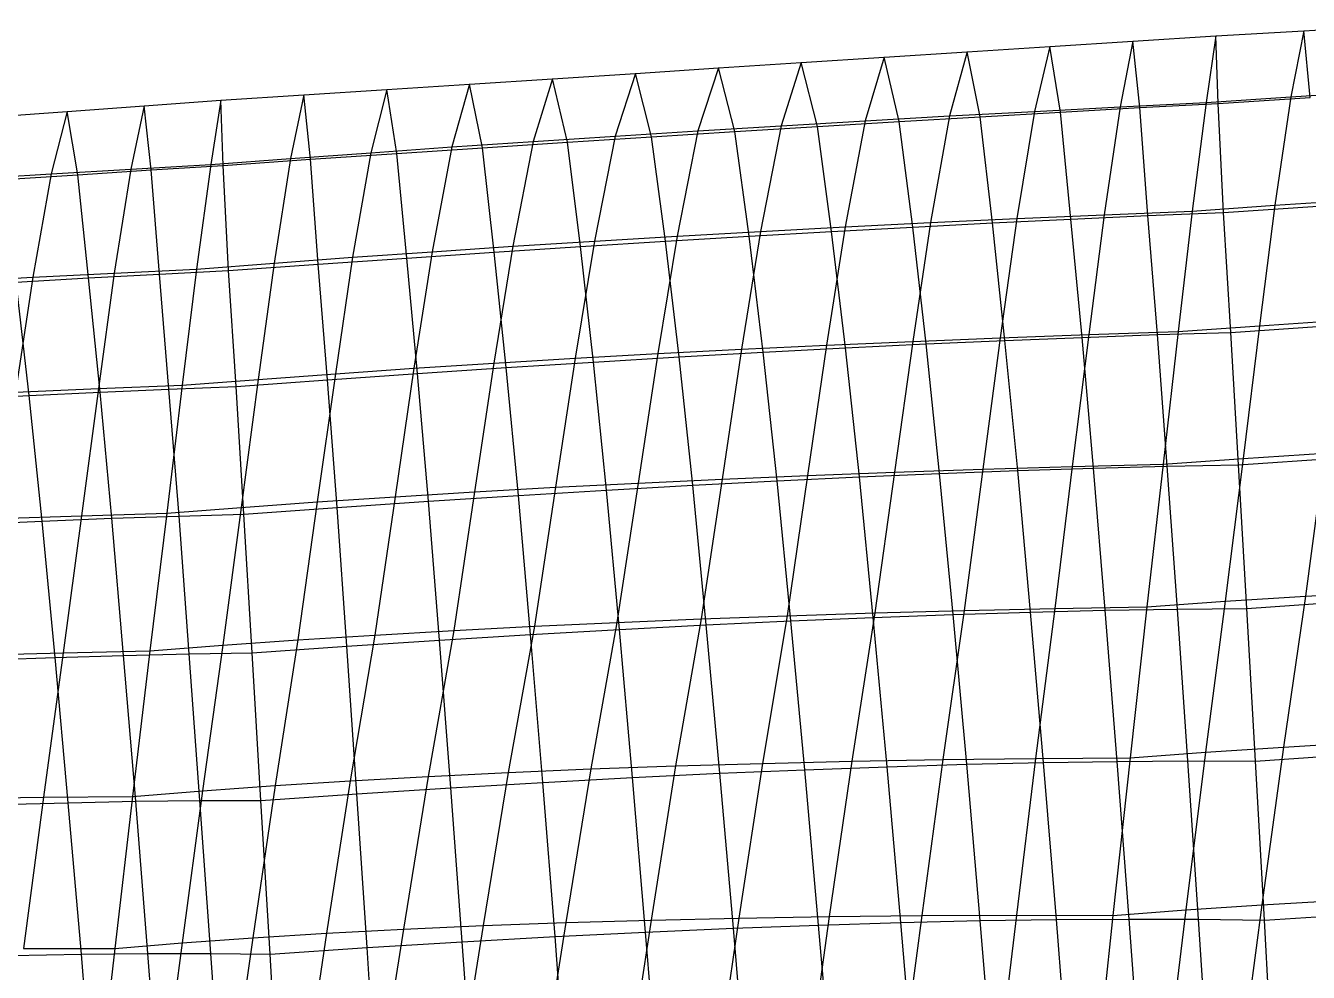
# Model space of a CAD drawing. Extents: x -429 to 429, y -1 to 209.
# Drawn here: x -325.05 to -304.12, y 186.26 to 201.71 of the extents above; entities that cross this region are included whole.
import ezdxf

# ---------------------------------------------------------------- set-up
doc = ezdxf.new("R2010")
doc.units = 0

msp = doc.modelspace()

# ---------------------------------------------------------------- linework, layer by layer
at = {"layer": 'default', "color": 5, "linetype": 'CONTINUOUS'}
for p, q in [((-305.632, 201.542, 99.933), (-304.197, 201.625, 98.876)), ((-304.197, 201.625, 98.876), (-304.407, 200.546, 98.68)), ((-304.197, 201.625, 98.876), (-302.763, 201.708, 97.82)), ((-309.69, 201.279, 103.224), (-308.338, 201.367, 102.127)), ((-308.338, 201.367, 102.127), (-308.591, 200.309, 101.881)), ((-308.338, 201.367, 102.127), (-306.985, 201.455, 101.03)), ((-306.985, 201.455, 101.03), (-307.195, 200.382, 100.838)), ((-306.985, 201.455, 101.03), (-305.632, 201.542, 99.933)), ((-305.632, 201.542, 99.933), (-305.79, 200.452, 99.807)), ((-305.632, 201.542, 99.933), (-305.79, 200.452, 99.807)), ((-312.396, 201.104, 105.418), (-311.043, 201.192, 104.321)), ((-311.043, 201.192, 104.321), (-311.355, 200.156, 104.004)), ((-311.043, 201.192, 104.321), (-309.69, 201.279, 103.224)), ((-309.69, 201.279, 103.224), (-309.978, 200.234, 102.936)), ((-316.454, 200.842, 108.708), (-315.101, 200.929, 107.611)), ((-315.101, 200.929, 107.611), (-315.431, 199.907, 107.281)), ((-315.101, 200.929, 107.611), (-313.749, 201.017, 106.514)), ((-313.749, 201.017, 106.514), (-314.082, 199.992, 106.176)), ((-313.749, 201.017, 106.514), (-312.396, 201.104, 105.418)), ((-312.396, 201.104, 105.418), (-312.723, 200.075, 105.084)), ((-319.159, 200.667, 110.902), (-317.807, 200.754, 109.805)), ((-317.807, 200.754, 109.805), (-318.1, 199.728, 109.526)), ((-317.807, 200.754, 109.805), (-316.454, 200.842, 108.708)), ((-316.454, 200.842, 108.708), (-316.77, 199.818, 108.397)), ((-321.865, 200.492, 113.096), (-320.512, 200.579, 111.999)), ((-320.512, 200.579, 111.999), (-320.729, 199.539, 111.818)), ((-320.512, 200.579, 111.999), (-319.159, 200.667, 110.902)), ((-319.159, 200.667, 110.902), (-319.419, 199.635, 110.666)), ((-305.79, 200.452, 99.807), (-304.407, 200.546, 98.68)), ((-304.407, 200.546, 98.68), (-304.668, 198.777, 98.469)), ((-304.407, 200.546, 98.68), (-303.014, 200.638, 97.566)), ((-325.628, 200.216, 116.502), (-324.374, 200.308, 115.366)), ((-324.374, 200.308, 115.366), (-324.636, 199.289, 115.139)), ((-324.374, 200.308, 115.366), (-323.119, 200.4, 114.231)), ((-323.119, 200.4, 114.231), (-323.337, 199.366, 114.054)), ((-323.119, 200.4, 114.231), (-321.865, 200.492, 113.096)), ((-321.865, 200.492, 113.096), (-322.028, 199.441, 112.981)), ((-321.865, 200.492, 113.096), (-322.028, 199.441, 112.981)), ((-309.978, 200.234, 102.936), (-308.591, 200.309, 101.881)), ((-308.591, 200.309, 101.881), (-308.879, 198.56, 101.638)), ((-308.591, 200.309, 101.881), (-307.195, 200.382, 100.838)), ((-307.195, 200.382, 100.838), (-307.456, 198.623, 100.628)), ((-307.195, 200.382, 100.838), (-305.79, 200.452, 99.807)), ((-305.79, 200.452, 99.807), (-306.019, 198.682, 99.639)), ((-305.79, 200.452, 99.807), (-306.019, 198.682, 99.639)), ((-312.723, 200.075, 105.084), (-311.355, 200.156, 104.004)), ((-311.355, 200.156, 104.004), (-311.681, 198.423, 103.719)), ((-311.355, 200.156, 104.004), (-309.978, 200.234, 102.936)), ((-309.978, 200.234, 102.936), (-310.287, 198.493, 102.669)), ((-316.77, 199.818, 108.397), (-315.431, 199.907, 107.281)), ((-315.431, 199.907, 107.281), (-315.77, 198.191, 106.991)), ((-315.431, 199.907, 107.281), (-314.082, 199.992, 106.176)), ((-314.082, 199.992, 106.176), (-314.423, 198.272, 105.881)), ((-314.082, 199.992, 106.176), (-312.723, 200.075, 105.084)), ((-312.723, 200.075, 105.084), (-313.059, 198.35, 104.79)), ((-319.419, 199.635, 110.666), (-318.1, 199.728, 109.526)), ((-318.1, 199.728, 109.526), (-318.417, 198.019, 109.27)), ((-318.1, 199.728, 109.526), (-316.77, 199.818, 108.397)), ((-316.77, 199.818, 108.397), (-317.102, 198.107, 108.121)), ((-322.028, 199.441, 112.981), (-320.729, 199.539, 111.818)), ((-320.729, 199.539, 111.818), (-320.998, 197.832, 111.624)), ((-320.729, 199.539, 111.818), (-319.419, 199.635, 110.666)), ((-319.419, 199.635, 110.666), (-319.716, 197.927, 110.438)), ((-325.926, 199.21, 116.236), (-324.636, 199.289, 115.139)), ((-324.636, 199.289, 115.139), (-324.934, 197.604, 114.918)), ((-324.636, 199.289, 115.139), (-323.337, 199.366, 114.054)), ((-323.337, 199.366, 114.054), (-323.606, 197.67, 113.864)), ((-323.337, 199.366, 114.054), (-322.028, 199.441, 112.981)), ((-322.028, 199.441, 112.981), (-322.263, 197.733, 112.829)), ((-322.028, 199.441, 112.981), (-322.263, 197.733, 112.829)), ((-304.668, 198.777, 98.469), (-303.301, 198.868, 97.318)), ((-308.879, 198.56, 101.638), (-307.456, 198.623, 100.628)), ((-307.456, 198.623, 100.628), (-307.706, 196.668, 100.445)), ((-307.456, 198.623, 100.628), (-306.019, 198.682, 99.639)), ((-306.019, 198.682, 99.639), (-306.245, 196.718, 99.489)), ((-306.019, 198.682, 99.639), (-306.245, 196.718, 99.489)), ((-306.019, 198.682, 99.639), (-304.668, 198.777, 98.469)), ((-304.668, 198.777, 98.469), (-304.92, 196.811, 98.284)), ((-313.059, 198.35, 104.79), (-311.681, 198.423, 103.719)), ((-311.681, 198.423, 103.719), (-311.982, 196.494, 103.477)), ((-311.681, 198.423, 103.719), (-310.287, 198.493, 102.669)), ((-310.287, 198.493, 102.669), (-310.576, 196.556, 102.44)), ((-310.287, 198.493, 102.669), (-308.879, 198.56, 101.638)), ((-308.879, 198.56, 101.638), (-309.15, 196.614, 101.429)), ((-315.77, 198.191, 106.991), (-314.423, 198.272, 105.881)), ((-314.423, 198.272, 105.881), (-314.737, 196.355, 105.631)), ((-314.423, 198.272, 105.881), (-313.059, 198.35, 104.79)), ((-313.059, 198.35, 104.79), (-313.369, 196.427, 104.541)), ((-319.716, 197.927, 110.438), (-318.417, 198.019, 109.27)), ((-318.417, 198.019, 109.27), (-318.715, 196.116, 109.052)), ((-318.417, 198.019, 109.27), (-317.102, 198.107, 108.121)), ((-317.102, 198.107, 108.121), (-317.41, 196.2, 107.887)), ((-317.102, 198.107, 108.121), (-315.77, 198.191, 106.991)), ((-315.77, 198.191, 106.991), (-316.084, 196.28, 106.746)), ((-322.263, 197.733, 112.829), (-320.998, 197.832, 111.624)), ((-320.998, 197.832, 111.624), (-321.259, 195.935, 111.456)), ((-320.998, 197.832, 111.624), (-319.716, 197.927, 110.438)), ((-319.716, 197.927, 110.438), (-319.998, 196.028, 110.242)), ((-326.246, 197.534, 115.991), (-324.934, 197.604, 114.918)), ((-324.934, 197.604, 114.918), (-325.215, 195.729, 114.727)), ((-324.934, 197.604, 114.918), (-323.606, 197.67, 113.864)), ((-323.606, 197.67, 113.864), (-323.865, 195.786, 113.697)), ((-323.606, 197.67, 113.864), (-322.263, 197.733, 112.829)), ((-322.263, 197.733, 112.829), (-322.497, 195.839, 112.693)), ((-322.263, 197.733, 112.829), (-322.497, 195.839, 112.693)), ((-306.245, 196.718, 99.489), (-304.92, 196.811, 98.284)), ((-304.92, 196.811, 98.284), (-305.188, 194.645, 98.094)), ((-304.92, 196.811, 98.284), (-303.574, 196.9, 97.104)), ((-311.982, 196.494, 103.477), (-310.576, 196.556, 102.44)), ((-310.576, 196.556, 102.44), (-310.875, 194.422, 102.212)), ((-310.576, 196.556, 102.44), (-309.15, 196.614, 101.429)), ((-309.15, 196.614, 101.429), (-309.435, 194.471, 101.218)), ((-309.15, 196.614, 101.429), (-307.706, 196.668, 100.445)), ((-307.706, 196.668, 100.445), (-307.973, 194.515, 100.256)), ((-307.706, 196.668, 100.445), (-306.245, 196.718, 99.489)), ((-306.245, 196.718, 99.489), (-306.49, 194.553, 99.328)), ((-306.245, 196.718, 99.489), (-306.49, 194.553, 99.328)), ((-316.084, 196.28, 106.746), (-314.737, 196.355, 105.631)), ((-314.737, 196.355, 105.631), (-315.059, 194.244, 105.386)), ((-314.737, 196.355, 105.631), (-313.369, 196.427, 104.541)), ((-313.369, 196.427, 104.541), (-313.688, 194.308, 104.296)), ((-313.369, 196.427, 104.541), (-311.982, 196.494, 103.477)), ((-311.982, 196.494, 103.477), (-312.293, 194.367, 103.238)), ((-319.998, 196.028, 110.242), (-318.715, 196.116, 109.052)), ((-318.715, 196.116, 109.052), (-319.023, 194.02, 108.836)), ((-318.715, 196.116, 109.052), (-317.41, 196.2, 107.887)), ((-317.41, 196.2, 107.887), (-317.727, 194.099, 107.657)), ((-317.41, 196.2, 107.887), (-316.084, 196.28, 106.746)), ((-316.084, 196.28, 106.746), (-316.406, 194.174, 106.506)), ((-322.497, 195.839, 112.693), (-321.259, 195.935, 111.456)), ((-321.259, 195.935, 111.456), (-321.536, 193.845, 111.283)), ((-321.259, 195.935, 111.456), (-319.998, 196.028, 110.242)), ((-319.998, 196.028, 110.242), (-320.293, 193.935, 110.045)), ((-325.215, 195.729, 114.727), (-323.865, 195.786, 113.697)), ((-323.865, 195.786, 113.697), (-324.141, 193.71, 113.525)), ((-323.865, 195.786, 113.697), (-322.497, 195.839, 112.693)), ((-322.497, 195.839, 112.693), (-322.75, 193.751, 112.548)), ((-322.497, 195.839, 112.693), (-322.75, 193.751, 112.548)), ((-306.49, 194.553, 99.328), (-305.188, 194.645, 98.094)), ((-305.188, 194.645, 98.094), (-305.477, 192.314, 97.89)), ((-305.188, 194.645, 98.094), (-303.859, 194.731, 96.89)), ((-303.859, 194.731, 96.89), (-304.166, 192.397, 96.661)), ((-310.875, 194.422, 102.212), (-309.435, 194.471, 101.218)), ((-309.435, 194.471, 101.218), (-309.739, 192.163, 100.992)), ((-309.435, 194.471, 101.218), (-307.973, 194.515, 100.256)), ((-307.973, 194.515, 100.256), (-308.259, 192.197, 100.053)), ((-307.973, 194.515, 100.256), (-306.49, 194.553, 99.328)), ((-306.49, 194.553, 99.328), (-306.756, 192.224, 99.154)), ((-306.49, 194.553, 99.328), (-306.756, 192.224, 99.154)), ((-316.406, 194.174, 106.506), (-315.059, 194.244, 105.386)), ((-315.059, 194.244, 105.386), (-315.403, 191.97, 105.127)), ((-315.059, 194.244, 105.386), (-313.688, 194.308, 104.296)), ((-313.688, 194.308, 104.296), (-314.028, 192.027, 104.037)), ((-313.688, 194.308, 104.296), (-312.293, 194.367, 103.238)), ((-312.293, 194.367, 103.238), (-312.624, 192.078, 102.984)), ((-312.293, 194.367, 103.238), (-310.875, 194.422, 102.212)), ((-310.875, 194.422, 102.212), (-311.195, 192.124, 101.969)), ((-320.293, 193.935, 110.045), (-319.023, 194.02, 108.836)), ((-319.023, 194.02, 108.836), (-319.355, 191.763, 108.608)), ((-319.023, 194.02, 108.836), (-317.727, 194.099, 107.657)), ((-317.727, 194.099, 107.657), (-318.067, 191.838, 107.413)), ((-317.727, 194.099, 107.657), (-316.406, 194.174, 106.506)), ((-316.406, 194.174, 106.506), (-316.75, 191.907, 106.252)), ((-322.75, 193.751, 112.548), (-321.536, 193.845, 111.283)), ((-321.536, 193.845, 111.283), (-321.834, 191.596, 111.097)), ((-321.536, 193.845, 111.283), (-320.293, 193.935, 110.045)), ((-320.293, 193.935, 110.045), (-320.61, 191.682, 109.836)), ((-325.509, 193.663, 114.535), (-324.141, 193.71, 113.525)), ((-324.141, 193.71, 113.525), (-324.437, 191.475, 113.341)), ((-324.141, 193.71, 113.525), (-322.75, 193.751, 112.548)), ((-322.75, 193.751, 112.548), (-323.024, 191.504, 112.39)), ((-322.75, 193.751, 112.548), (-323.024, 191.504, 112.39)), ((-305.477, 192.314, 97.89), (-304.166, 192.397, 96.661)), ((-304.166, 192.397, 96.661), (-304.526, 189.935, 96.38)), ((-304.166, 192.397, 96.661), (-302.824, 192.475, 95.466)), ((-311.195, 192.124, 101.969), (-309.739, 192.163, 100.992)), ((-309.739, 192.163, 100.992), (-310.088, 189.73, 100.709)), ((-309.739, 192.163, 100.992), (-308.259, 192.197, 100.053)), ((-308.259, 192.197, 100.053), (-308.573, 189.749, 99.818)), ((-308.259, 192.197, 100.053), (-306.756, 192.224, 99.154)), ((-306.756, 192.224, 99.154), (-307.029, 189.761, 98.978)), ((-306.756, 192.224, 99.154), (-307.029, 189.761, 98.978)), ((-306.756, 192.224, 99.154), (-305.477, 192.314, 97.89)), ((-305.477, 192.314, 97.89), (-305.799, 189.852, 97.658)), ((-316.75, 191.907, 106.252), (-315.403, 191.97, 105.127)), ((-315.403, 191.97, 105.127), (-315.83, 189.577, 104.774)), ((-315.403, 191.97, 105.127), (-314.028, 192.027, 104.037)), ((-314.028, 192.027, 104.037), (-314.446, 189.626, 103.685)), ((-314.028, 192.027, 104.037), (-312.624, 192.078, 102.984)), ((-312.624, 192.078, 102.984), (-313.026, 189.668, 102.644)), ((-312.624, 192.078, 102.984), (-311.195, 192.124, 101.969)), ((-311.195, 192.124, 101.969), (-311.573, 189.703, 101.652)), ((-320.61, 191.682, 109.836), (-319.355, 191.763, 108.608)), ((-319.355, 191.763, 108.608), (-319.754, 189.385, 108.312)), ((-319.355, 191.763, 108.608), (-318.067, 191.838, 107.413)), ((-318.067, 191.838, 107.413), (-318.485, 189.456, 107.089)), ((-318.067, 191.838, 107.413), (-316.75, 191.907, 106.252)), ((-316.75, 191.907, 106.252), (-317.177, 189.52, 105.909)), ((-323.024, 191.504, 112.39), (-321.834, 191.596, 111.097)), ((-321.834, 191.596, 111.097), (-322.166, 189.221, 110.885)), ((-321.834, 191.596, 111.097), (-320.61, 191.682, 109.836)), ((-320.61, 191.682, 109.836), (-320.982, 189.306, 109.578)), ((-325.825, 191.439, 114.329), (-324.437, 191.475, 113.341)), ((-324.437, 191.475, 113.341), (-324.762, 189.115, 113.126)), ((-324.437, 191.475, 113.341), (-323.024, 191.504, 112.39)), ((-323.024, 191.504, 112.39), (-323.307, 189.129, 112.231)), ((-323.024, 191.504, 112.39), (-323.307, 189.129, 112.231)), ((-307.029, 189.761, 98.978), (-305.799, 189.852, 97.658)), ((-305.799, 189.852, 97.658), (-306.12, 187.277, 97.435)), ((-305.799, 189.852, 97.658), (-304.526, 189.935, 96.38)), ((-304.526, 189.935, 96.38), (-304.879, 187.359, 96.116)), ((-304.526, 189.935, 96.38), (-303.21, 190.011, 95.145)), ((-315.83, 189.577, 104.774), (-314.446, 189.626, 103.685)), ((-314.446, 189.626, 103.685), (-314.846, 187.112, 103.361)), ((-314.446, 189.626, 103.685), (-313.026, 189.668, 102.644)), ((-313.026, 189.668, 102.644), (-313.413, 187.144, 102.33)), ((-313.026, 189.668, 102.644), (-311.573, 189.703, 101.652)), ((-311.573, 189.703, 101.652), (-311.94, 187.168, 101.356)), ((-311.573, 189.703, 101.652), (-310.088, 189.73, 100.709)), ((-310.088, 189.73, 100.709), (-310.43, 187.184, 100.443)), ((-310.088, 189.73, 100.709), (-308.573, 189.749, 99.818)), ((-308.573, 189.749, 99.818), (-308.886, 187.19, 99.591)), ((-308.573, 189.749, 99.818), (-307.029, 189.761, 98.978)), ((-307.029, 189.761, 98.978), (-307.31, 187.188, 98.802)), ((-307.029, 189.761, 98.978), (-307.31, 187.188, 98.802)), ((-319.754, 189.385, 108.312), (-318.485, 189.456, 107.089)), ((-318.485, 189.456, 107.089), (-318.888, 186.962, 106.791)), ((-318.485, 189.456, 107.089), (-317.177, 189.52, 105.909)), ((-317.177, 189.52, 105.909), (-317.586, 187.021, 105.594)), ((-317.177, 189.52, 105.909), (-315.83, 189.577, 104.774)), ((-315.83, 189.577, 104.774), (-316.238, 187.071, 104.45)), ((-323.307, 189.129, 112.231), (-322.166, 189.221, 110.885)), ((-322.166, 189.221, 110.885), (-322.498, 186.737, 110.682)), ((-322.166, 189.221, 110.885), (-320.982, 189.306, 109.578)), ((-320.982, 189.306, 109.578), (-321.346, 186.821, 109.337)), ((-320.982, 189.306, 109.578), (-319.754, 189.385, 108.312)), ((-319.754, 189.385, 108.312), (-320.142, 186.896, 108.04)), ((-326.187, 189.094, 114.071), (-324.762, 189.115, 113.126)), ((-324.762, 189.115, 113.126), (-325.086, 186.648, 112.92)), ((-324.762, 189.115, 113.126), (-323.307, 189.129, 112.231)), ((-323.307, 189.129, 112.231), (-323.596, 186.646, 112.072)), ((-323.307, 189.129, 112.231), (-323.596, 186.646, 112.072)), ((-306.12, 187.277, 97.435), (-304.879, 187.359, 96.116)), ((-304.879, 187.359, 96.116), (-305.232, 184.719, 95.859)), ((-304.879, 187.359, 96.116), (-303.586, 187.433, 94.848)), ((-316.238, 187.071, 104.45), (-314.846, 187.112, 103.361)), ((-314.846, 187.112, 103.361), (-315.241, 184.535, 103.049)), ((-314.846, 187.112, 103.361), (-313.413, 187.144, 102.33)), ((-313.413, 187.144, 102.33), (-313.794, 184.558, 102.025)), ((-313.413, 187.144, 102.33), (-311.94, 187.168, 101.356)), ((-311.94, 187.168, 101.356), (-312.303, 184.571, 101.068)), ((-311.94, 187.168, 101.356), (-310.43, 187.184, 100.443)), ((-310.43, 187.184, 100.443), (-310.771, 184.574, 100.181)), ((-310.43, 187.184, 100.443), (-308.886, 187.19, 99.591)), ((-308.886, 187.19, 99.591), (-309.201, 184.567, 99.366)), ((-308.886, 187.19, 99.591), (-307.31, 187.188, 98.802)), ((-307.31, 187.188, 98.802), (-307.596, 184.55, 98.623)), ((-307.31, 187.188, 98.802), (-307.596, 184.55, 98.623)), ((-307.31, 187.188, 98.802), (-306.12, 187.277, 97.435)), ((-306.12, 187.277, 97.435), (-306.445, 184.639, 97.214)), ((-320.142, 186.896, 108.04), (-318.888, 186.962, 106.791)), ((-318.888, 186.962, 106.791), (-319.287, 184.407, 106.504)), ((-318.888, 186.962, 106.791), (-317.586, 187.021, 105.594)), ((-317.586, 187.021, 105.594), (-317.991, 184.459, 105.291)), ((-317.586, 187.021, 105.594), (-316.238, 187.071, 104.45)), ((-316.238, 187.071, 104.45), (-316.641, 184.502, 104.139)), ((-323.596, 186.646, 112.072), (-322.498, 186.737, 110.682)), ((-322.498, 186.737, 110.682), (-322.833, 184.192, 110.481)), ((-322.498, 186.737, 110.682), (-321.346, 186.821, 109.337)), ((-321.346, 186.821, 109.337), (-321.711, 184.273, 109.102)), ((-321.346, 186.821, 109.337), (-320.142, 186.896, 108.04)), ((-320.142, 186.896, 108.04), (-320.528, 184.345, 107.775)), ((-325.086, 186.648, 112.92), (-323.596, 186.646, 112.072)), ((-323.596, 186.646, 112.072), (-323.892, 184.102, 111.911)), ((-323.596, 186.646, 112.072), (-323.892, 184.102, 111.911))]:
    msp.add_line(p, q, dxfattribs=at)
at = {"layer": 'default', "color": 3, "linetype": 'CONTINUOUS'}
for p, q in [((-305.632, 201.542, 99.933), (-304.197, 201.625, 98.876)), ((-304.197, 201.625, 98.876), (-302.763, 201.708, 97.82)), ((-304.093, 200.535, 99.102), (-304.197, 201.625, 98.876)), ((-309.69, 201.279, 103.224), (-308.338, 201.367, 102.127)), ((-308.338, 201.367, 102.127), (-306.985, 201.455, 101.03)), ((-308.168, 200.298, 102.413), (-308.338, 201.367, 102.127)), ((-306.985, 201.455, 101.03), (-305.632, 201.542, 99.933)), ((-306.874, 200.37, 101.246), (-306.985, 201.455, 101.03)), ((-305.594, 200.44, 100.064), (-305.632, 201.542, 99.933)), ((-305.594, 200.44, 100.064), (-305.632, 201.542, 99.933)), ((-312.396, 201.104, 105.418), (-311.043, 201.192, 104.321)), ((-311.043, 201.192, 104.321), (-309.69, 201.279, 103.224)), ((-310.796, 200.145, 104.7), (-311.043, 201.192, 104.321)), ((-309.475, 200.222, 103.564), (-309.69, 201.279, 103.224)), ((-316.454, 200.842, 108.708), (-315.101, 200.929, 107.611)), ((-315.101, 200.929, 107.611), (-313.749, 201.017, 106.514)), ((-314.838, 199.895, 108.016), (-315.101, 200.929, 107.611)), ((-313.749, 201.017, 106.514), (-312.396, 201.104, 105.418)), ((-313.478, 199.981, 106.926), (-313.749, 201.017, 106.514)), ((-312.131, 200.064, 105.821), (-312.396, 201.104, 105.418)), ((-319.159, 200.667, 110.902), (-317.807, 200.754, 109.805)), ((-317.807, 200.754, 109.805), (-316.454, 200.842, 108.708)), ((-317.597, 199.716, 110.146), (-317.807, 200.754, 109.805)), ((-316.211, 199.807, 109.089), (-316.454, 200.842, 108.708)), ((-321.865, 200.492, 113.096), (-320.512, 200.579, 111.999)), ((-320.512, 200.579, 111.999), (-319.159, 200.667, 110.902)), ((-320.405, 199.527, 112.212), (-320.512, 200.579, 111.999)), ((-318.995, 199.623, 111.187), (-319.159, 200.667, 110.902)), ((-305.594, 200.44, 100.064), (-304.093, 200.535, 99.102)), ((-325.628, 200.216, 116.502), (-324.374, 200.308, 115.366)), ((-324.374, 200.308, 115.366), (-323.119, 200.4, 114.231)), ((-324.199, 199.276, 115.633), (-324.374, 200.308, 115.366)), ((-323.119, 200.4, 114.231), (-321.865, 200.492, 113.096)), ((-323.006, 199.353, 114.433), (-323.119, 200.4, 114.231)), ((-321.827, 199.428, 113.22), (-321.865, 200.492, 113.096)), ((-321.827, 199.428, 113.22), (-321.865, 200.492, 113.096)), ((-309.475, 200.222, 103.564), (-308.168, 200.298, 102.413)), ((-308.168, 200.298, 102.413), (-306.874, 200.37, 101.246)), ((-307.997, 198.551, 102.749), (-308.168, 200.298, 102.413)), ((-306.874, 200.37, 101.246), (-305.594, 200.44, 100.064)), ((-306.74, 198.608, 101.54), (-306.874, 200.37, 101.246)), ((-305.507, 198.661, 100.309), (-305.594, 200.44, 100.064)), ((-305.507, 198.661, 100.309), (-305.594, 200.44, 100.064)), ((-312.131, 200.064, 105.821), (-310.796, 200.145, 104.7)), ((-310.796, 200.145, 104.7), (-309.475, 200.222, 103.564)), ((-310.578, 198.421, 105.093), (-310.796, 200.145, 104.7)), ((-309.277, 198.489, 103.933), (-309.475, 200.222, 103.564)), ((-316.211, 199.807, 109.089), (-314.838, 199.895, 108.016)), ((-314.838, 199.895, 108.016), (-313.478, 199.981, 106.926)), ((-314.613, 198.191, 108.423), (-314.838, 199.895, 108.016)), ((-313.478, 199.981, 106.926), (-312.131, 200.064, 105.821)), ((-313.247, 198.272, 107.339), (-313.478, 199.981, 106.926)), ((-311.902, 198.349, 106.228), (-312.131, 200.064, 105.821)), ((-318.995, 199.623, 111.187), (-317.597, 199.716, 110.146)), ((-317.597, 199.716, 110.146), (-316.211, 199.807, 109.089)), ((-317.406, 198.013, 110.514), (-317.597, 199.716, 110.146)), ((-316, 198.104, 109.482), (-316.211, 199.807, 109.089)), ((-321.827, 199.428, 113.22), (-320.405, 199.527, 112.212)), ((-320.405, 199.527, 112.212), (-318.995, 199.623, 111.187)), ((-320.276, 197.815, 112.499), (-320.405, 199.527, 112.212)), ((-318.832, 197.916, 111.52), (-318.995, 199.623, 111.187)), ((-325.407, 199.196, 116.819), (-324.199, 199.276, 115.633)), ((-324.199, 199.276, 115.633), (-323.006, 199.353, 114.433)), ((-324.025, 197.59, 115.947), (-324.199, 199.276, 115.633)), ((-323.006, 199.353, 114.433), (-321.827, 199.428, 113.22)), ((-322.87, 197.652, 114.709), (-323.006, 199.353, 114.433)), ((-321.739, 197.71, 113.45), (-321.827, 199.428, 113.22)), ((-321.739, 197.71, 113.45), (-321.827, 199.428, 113.22)), ((-306.74, 198.608, 101.54), (-305.507, 198.661, 100.309)), ((-305.507, 198.661, 100.309), (-303.967, 198.764, 99.407)), ((-305.389, 196.702, 100.608), (-305.507, 198.661, 100.309)), ((-305.389, 196.702, 100.608), (-305.507, 198.661, 100.309)), ((-311.902, 198.349, 106.228), (-310.578, 198.421, 105.093)), ((-310.578, 198.421, 105.093), (-309.277, 198.489, 103.933)), ((-310.359, 196.513, 105.503), (-310.578, 198.421, 105.093)), ((-309.277, 198.489, 103.933), (-307.997, 198.551, 102.749)), ((-309.072, 196.57, 104.325), (-309.277, 198.489, 103.933)), ((-307.997, 198.551, 102.749), (-306.74, 198.608, 101.54)), ((-307.814, 196.621, 103.116), (-307.997, 198.551, 102.749)), ((-306.586, 196.665, 101.877), (-306.74, 198.608, 101.54)), ((-314.613, 198.191, 108.423), (-313.247, 198.272, 107.339)), ((-313.247, 198.272, 107.339), (-311.902, 198.349, 106.228)), ((-313.019, 196.379, 107.764), (-313.247, 198.272, 107.339)), ((-311.675, 196.449, 106.649), (-311.902, 198.349, 106.228)), ((-318.832, 197.916, 111.52), (-317.406, 198.013, 110.514)), ((-317.406, 198.013, 110.514), (-316, 198.104, 109.482)), ((-317.209, 196.128, 110.905), (-317.406, 198.013, 110.514)), ((-316, 198.104, 109.482), (-314.613, 198.191, 108.423)), ((-315.787, 196.218, 109.892), (-316, 198.104, 109.482)), ((-314.39, 196.302, 108.845), (-314.613, 198.191, 108.423)), ((-321.739, 197.71, 113.45), (-320.276, 197.815, 112.499)), ((-320.276, 197.815, 112.499), (-318.832, 197.916, 111.52)), ((-320.126, 195.928, 112.825), (-320.276, 197.815, 112.499)), ((-318.656, 196.031, 111.883), (-318.832, 197.916, 111.52)), ((-325.204, 197.523, 117.163), (-324.025, 197.59, 115.947)), ((-324.025, 197.59, 115.947), (-322.87, 197.652, 114.709)), ((-323.838, 195.728, 116.291), (-324.025, 197.59, 115.947)), ((-322.87, 197.652, 114.709), (-321.739, 197.71, 113.45)), ((-322.713, 195.776, 115.025), (-322.87, 197.652, 114.709)), ((-321.619, 195.818, 113.731), (-321.739, 197.71, 113.45)), ((-321.619, 195.818, 113.731), (-321.739, 197.71, 113.45)), ((-324.994, 195.673, 117.53), (-325.204, 197.523, 117.163)), ((-305.389, 196.702, 100.608), (-303.82, 196.809, 99.753)), ((-310.359, 196.513, 105.503), (-309.072, 196.57, 104.325)), ((-309.072, 196.57, 104.325), (-307.814, 196.621, 103.116)), ((-308.864, 194.446, 104.734), (-309.072, 196.57, 104.325)), ((-307.814, 196.621, 103.116), (-306.586, 196.665, 101.877)), ((-307.625, 194.487, 103.503), (-307.814, 196.621, 103.116)), ((-306.586, 196.665, 101.877), (-305.389, 196.702, 100.608)), ((-306.424, 194.519, 102.236), (-306.586, 196.665, 101.877)), ((-305.26, 194.543, 100.935), (-305.389, 196.702, 100.608)), ((-305.26, 194.543, 100.935), (-305.389, 196.702, 100.608)), ((-314.39, 196.302, 108.845), (-313.019, 196.379, 107.764)), ((-313.019, 196.379, 107.764), (-311.675, 196.449, 106.649)), ((-312.791, 194.279, 108.203), (-313.019, 196.379, 107.764)), ((-311.675, 196.449, 106.649), (-310.359, 196.513, 105.503)), ((-311.448, 194.342, 107.085), (-311.675, 196.449, 106.649)), ((-310.138, 194.398, 105.929), (-310.359, 196.513, 105.503)), ((-318.656, 196.031, 111.883), (-317.209, 196.128, 110.905)), ((-317.209, 196.128, 110.905), (-315.787, 196.218, 109.892)), ((-317.011, 194.04, 111.312), (-317.209, 196.128, 110.905)), ((-315.787, 196.218, 109.892), (-314.39, 196.302, 108.845)), ((-315.574, 194.127, 110.317), (-315.787, 196.218, 109.892)), ((-314.167, 194.207, 109.28), (-314.39, 196.302, 108.845)), ((-321.619, 195.818, 113.731), (-320.126, 195.928, 112.825)), ((-320.126, 195.928, 112.825), (-318.656, 196.031, 111.883)), ((-319.97, 193.843, 113.174), (-320.126, 195.928, 112.825)), ((-318.477, 193.946, 112.265), (-318.656, 196.031, 111.883)), ((-324.994, 195.673, 117.53), (-323.838, 195.728, 116.291)), ((-323.838, 195.728, 116.291), (-322.713, 195.776, 115.025)), ((-323.647, 193.668, 116.653), (-323.838, 195.728, 116.291)), ((-322.713, 195.776, 115.025), (-321.619, 195.818, 113.731)), ((-322.549, 193.705, 115.362), (-322.713, 195.776, 115.025)), ((-321.489, 193.734, 114.039), (-321.619, 195.818, 113.731)), ((-321.489, 193.734, 114.039), (-321.619, 195.818, 113.731)), ((-326.181, 195.611, 118.74), (-324.994, 195.673, 117.53)), ((-324.783, 193.623, 117.912), (-324.994, 195.673, 117.53)), ((-305.26, 194.543, 100.935), (-303.666, 194.652, 100.124)), ((-310.138, 194.398, 105.929), (-308.864, 194.446, 104.734)), ((-308.864, 194.446, 104.734), (-307.625, 194.487, 103.503)), ((-308.656, 192.137, 105.155), (-308.864, 194.446, 104.734)), ((-307.625, 194.487, 103.503), (-306.424, 194.519, 102.236)), ((-307.436, 192.166, 103.904), (-307.625, 194.487, 103.503)), ((-306.424, 194.519, 102.236), (-305.26, 194.543, 100.935)), ((-306.259, 192.187, 102.612), (-306.424, 194.519, 102.236)), ((-305.127, 192.198, 101.282), (-305.26, 194.543, 100.935)), ((-305.127, 192.198, 101.282), (-305.26, 194.543, 100.935)), ((-314.167, 194.207, 109.28), (-312.791, 194.279, 108.203)), ((-312.791, 194.279, 108.203), (-311.448, 194.342, 107.085)), ((-312.566, 191.994, 108.651), (-312.791, 194.279, 108.203)), ((-311.448, 194.342, 107.085), (-310.138, 194.398, 105.929)), ((-311.223, 192.051, 107.53), (-311.448, 194.342, 107.085)), ((-309.919, 192.098, 106.364), (-310.138, 194.398, 105.929)), ((-318.477, 193.946, 112.265), (-317.011, 194.04, 111.312)), ((-317.011, 194.04, 111.312), (-315.574, 194.127, 110.317)), ((-316.814, 191.771, 111.732), (-317.011, 194.04, 111.312)), ((-315.574, 194.127, 110.317), (-314.167, 194.207, 109.28)), ((-315.363, 191.854, 110.753), (-315.574, 194.127, 110.317)), ((-313.946, 191.928, 109.726), (-314.167, 194.207, 109.28)), ((-321.489, 193.734, 114.039), (-319.97, 193.843, 113.174)), ((-319.97, 193.843, 113.174), (-318.477, 193.946, 112.265)), ((-319.812, 191.579, 113.539), (-319.97, 193.843, 113.174)), ((-318.297, 191.679, 112.661), (-318.477, 193.946, 112.265)), ((-325.955, 193.571, 119.137), (-324.783, 193.623, 117.912)), ((-324.783, 193.623, 117.912), (-323.647, 193.668, 116.653)), ((-324.571, 191.395, 118.306), (-324.783, 193.623, 117.912)), ((-323.647, 193.668, 116.653), (-322.549, 193.705, 115.362)), ((-323.454, 191.429, 117.028), (-323.647, 193.668, 116.653)), ((-322.549, 193.705, 115.362), (-321.489, 193.734, 114.039)), ((-322.382, 191.454, 115.714), (-322.549, 193.705, 115.362)), ((-321.355, 191.47, 114.365), (-321.489, 193.734, 114.039)), ((-321.355, 191.47, 114.365), (-321.489, 193.734, 114.039)), ((-309.919, 192.098, 106.364), (-308.656, 192.137, 105.155)), ((-308.656, 192.137, 105.155), (-307.436, 192.166, 103.904)), ((-308.444, 189.682, 105.592), (-308.656, 192.137, 105.155)), ((-307.436, 192.166, 103.904), (-306.259, 192.187, 102.612)), ((-307.241, 189.7, 104.323), (-307.436, 192.166, 103.904)), ((-306.259, 192.187, 102.612), (-305.127, 192.198, 101.282)), ((-306.087, 189.708, 103.008), (-306.259, 192.187, 102.612)), ((-305.127, 192.198, 101.282), (-303.511, 192.307, 100.511)), ((-304.986, 189.706, 101.651), (-305.127, 192.198, 101.282)), ((-304.986, 189.706, 101.651), (-305.127, 192.198, 101.282)), ((-315.363, 191.854, 110.753), (-313.946, 191.928, 109.726)), ((-313.946, 191.928, 109.726), (-312.566, 191.994, 108.651)), ((-313.723, 189.506, 110.186), (-313.946, 191.928, 109.726)), ((-312.566, 191.994, 108.651), (-311.223, 192.051, 107.53)), ((-312.338, 189.565, 109.114), (-312.566, 191.994, 108.651)), ((-311.223, 192.051, 107.53), (-309.919, 192.098, 106.364)), ((-310.995, 189.614, 107.99), (-311.223, 192.051, 107.53)), ((-309.696, 189.653, 106.815), (-309.919, 192.098, 106.364)), ((-318.297, 191.679, 112.661), (-316.814, 191.771, 111.732)), ((-316.814, 191.771, 111.732), (-315.363, 191.854, 110.753)), ((-316.613, 189.358, 112.167), (-316.814, 191.771, 111.732)), ((-315.149, 189.437, 111.204), (-315.363, 191.854, 110.753)), ((-321.355, 191.47, 114.365), (-319.812, 191.579, 113.539)), ((-319.812, 191.579, 113.539), (-318.297, 191.679, 112.661)), ((-319.646, 189.172, 113.922), (-319.812, 191.579, 113.539)), ((-318.113, 189.27, 113.074), (-318.297, 191.679, 112.661)), ((-325.732, 191.353, 119.544), (-324.571, 191.395, 118.306)), ((-324.571, 191.395, 118.306), (-323.454, 191.429, 117.028)), ((-324.356, 189.027, 118.715), (-324.571, 191.395, 118.306)), ((-323.454, 191.429, 117.028), (-322.382, 191.454, 115.714)), ((-323.256, 189.049, 117.42), (-323.454, 191.429, 117.028)), ((-322.382, 191.454, 115.714), (-321.355, 191.47, 114.365)), ((-322.208, 189.061, 116.085), (-322.382, 191.454, 115.714)), ((-321.212, 189.064, 114.712), (-321.355, 191.47, 114.365)), ((-321.212, 189.064, 114.712), (-321.355, 191.47, 114.365)), ((-310.995, 189.614, 107.99), (-309.696, 189.653, 106.815)), ((-309.696, 189.653, 106.815), (-308.444, 189.682, 105.592)), ((-309.476, 187.102, 107.271), (-309.696, 189.653, 106.815)), ((-308.444, 189.682, 105.592), (-307.241, 189.7, 104.323)), ((-308.234, 187.12, 106.036), (-308.444, 189.682, 105.592)), ((-307.241, 189.7, 104.323), (-306.087, 189.708, 103.008)), ((-307.045, 187.128, 104.75), (-307.241, 189.7, 104.323)), ((-306.087, 189.708, 103.008), (-304.986, 189.706, 101.651)), ((-305.913, 187.125, 103.415), (-306.087, 189.708, 103.008)), ((-304.986, 189.706, 101.651), (-303.348, 189.815, 100.919)), ((-304.839, 187.11, 102.033), (-304.986, 189.706, 101.651)), ((-304.839, 187.11, 102.033), (-304.986, 189.706, 101.651)), ((-316.613, 189.358, 112.167), (-315.149, 189.437, 111.204)), ((-315.149, 189.437, 111.204), (-313.723, 189.506, 110.186)), ((-314.937, 186.915, 111.66), (-315.149, 189.437, 111.204)), ((-313.723, 189.506, 110.186), (-312.338, 189.565, 109.114)), ((-313.503, 186.978, 110.65), (-313.723, 189.506, 110.186)), ((-312.338, 189.565, 109.114), (-310.995, 189.614, 107.99)), ((-312.113, 187.03, 109.58), (-312.338, 189.565, 109.114)), ((-310.77, 187.072, 108.454), (-310.995, 189.614, 107.99)), ((-319.646, 189.172, 113.922), (-318.113, 189.27, 113.074)), ((-318.113, 189.27, 113.074), (-316.613, 189.358, 112.167)), ((-317.928, 186.757, 113.495), (-318.113, 189.27, 113.074)), ((-316.413, 186.842, 112.609), (-316.613, 189.358, 112.167)), ((-325.505, 188.995, 119.966), (-324.356, 189.027, 118.715)), ((-324.356, 189.027, 118.715), (-323.256, 189.049, 117.42)), ((-324.142, 186.556, 119.129), (-324.356, 189.027, 118.715)), ((-323.256, 189.049, 117.42), (-322.208, 189.061, 116.085)), ((-323.058, 186.567, 117.82), (-323.256, 189.049, 117.42)), ((-322.208, 189.061, 116.085), (-321.212, 189.064, 114.712)), ((-322.031, 186.568, 116.467), (-322.208, 189.061, 116.085)), ((-321.212, 189.064, 114.712), (-319.646, 189.172, 113.922)), ((-321.064, 186.557, 115.072), (-321.212, 189.064, 114.712)), ((-321.064, 186.557, 115.072), (-321.212, 189.064, 114.712)), ((-319.479, 186.663, 114.316), (-319.646, 189.172, 113.922)), ((-309.476, 187.102, 107.271), (-308.234, 187.12, 106.036)), ((-308.234, 187.12, 106.036), (-307.045, 187.128, 104.75)), ((-308.024, 184.485, 106.483), (-308.234, 187.12, 106.036)), ((-307.045, 187.128, 104.75), (-305.913, 187.125, 103.415)), ((-306.85, 184.483, 105.181), (-307.045, 187.128, 104.75)), ((-305.913, 187.125, 103.415), (-304.839, 187.11, 102.033)), ((-305.739, 184.468, 103.826), (-305.913, 187.125, 103.415)), ((-304.839, 187.11, 102.033), (-303.184, 187.217, 101.338)), ((-304.692, 184.441, 102.423), (-304.839, 187.11, 102.033)), ((-304.692, 184.441, 102.423), (-304.839, 187.11, 102.033)), ((-316.413, 186.842, 112.609), (-314.937, 186.915, 111.66)), ((-314.937, 186.915, 111.66), (-313.503, 186.978, 110.65)), ((-314.727, 184.321, 112.12), (-314.937, 186.915, 111.66)), ((-313.503, 186.978, 110.65), (-312.113, 187.03, 109.58)), ((-313.284, 184.377, 111.118), (-313.503, 186.978, 110.65)), ((-312.113, 187.03, 109.58), (-310.77, 187.072, 108.454)), ((-311.89, 184.422, 110.051), (-312.113, 187.03, 109.58)), ((-310.77, 187.072, 108.454), (-309.476, 187.102, 107.271)), ((-310.546, 184.455, 108.921), (-310.77, 187.072, 108.454)), ((-309.256, 184.476, 107.731), (-309.476, 187.102, 107.271)), ((-319.479, 186.663, 114.316), (-317.928, 186.757, 113.495)), ((-317.928, 186.757, 113.495), (-316.413, 186.842, 112.609)), ((-317.744, 184.173, 113.921), (-317.928, 186.757, 113.495)), ((-316.215, 184.253, 113.055), (-316.413, 186.842, 112.609)), ((-325.28, 186.535, 120.392), (-324.142, 186.556, 119.129)), ((-324.142, 186.556, 119.129), (-323.058, 186.567, 117.82)), ((-323.928, 184.014, 119.548), (-324.142, 186.556, 119.129)), ((-323.058, 186.567, 117.82), (-322.031, 186.568, 116.467)), ((-322.86, 184.014, 118.224), (-323.058, 186.567, 117.82)), ((-322.031, 186.568, 116.467), (-321.064, 186.557, 115.072)), ((-321.855, 184.003, 116.853), (-322.031, 186.568, 116.467)), ((-321.064, 186.557, 115.072), (-319.479, 186.663, 114.316)), ((-320.915, 183.98, 115.437), (-321.064, 186.557, 115.072)), ((-320.915, 183.98, 115.437), (-321.064, 186.557, 115.072)), ((-319.312, 184.082, 114.715), (-319.479, 186.663, 114.316))]:
    msp.add_line(p, q, dxfattribs=at)

doc.saveas('drawing.dxf')
